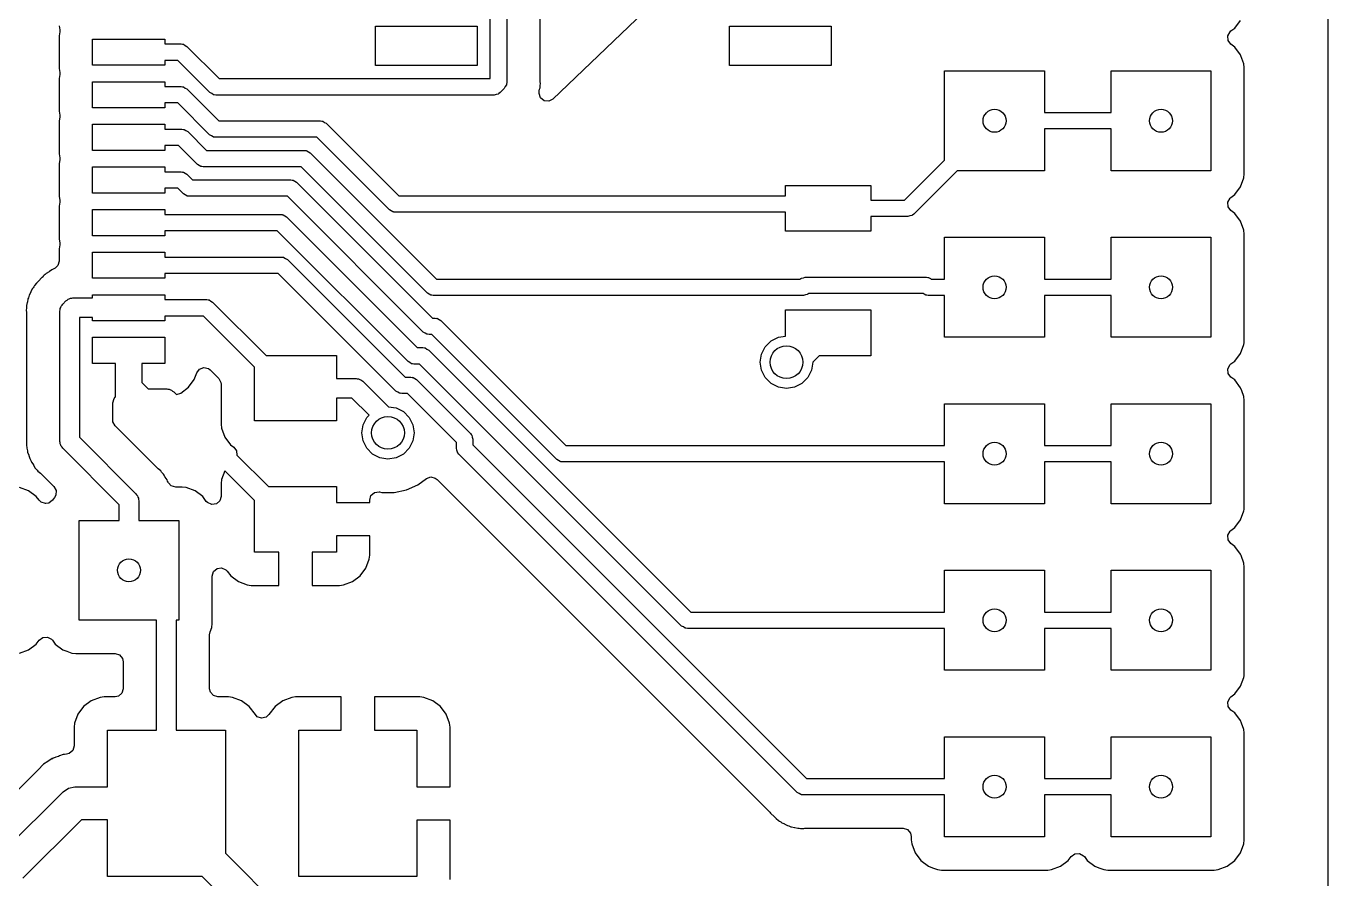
# Model space of a CAD drawing. Extents: x 4.75 to 6.29, y -4.5 to -2.96.
# Drawn here: x 5.513 to 6.295, y -4.053 to -3.541 of the extents above; entities that cross this region are included whole.
import ezdxf

# ---------------------------------------------------------------- set-up
doc = ezdxf.new("R2010")
doc.units = 0
doc.header["$MEASUREMENT"] = 0
doc.layers.add('BLACK', color=7, linetype='CONTINUOUS')

msp = doc.modelspace()

# ---------------------------------------------------------------- linework, layer by layer
at = {"layer": 'BLACK', "linetype": 'CONTINUOUS'}
for p, q in [((6.2947, -2.96222), (6.2947, -4.49289)), ((5.7915, -3.57224), (5.7915, -3.4292)), ((5.80134, -3.42717), (5.80134, -3.57461)), ((5.82136, -3.57331), (5.82136, -3.43047)), ((5.91364, -3.50367), (5.82912, -3.5845)), ((5.53254, -3.54056), (5.53281, -3.54303)), ((5.7226, -3.56437), (5.7226, -3.54075)), ((5.7226, -3.54075), (5.78362, -3.54075)), ((5.78362, -3.54075), (5.78362, -3.56437)), ((5.9352, -3.56437), (5.9352, -3.54075)), ((5.9352, -3.54075), (5.99622, -3.54075)), ((5.99622, -3.54075), (5.99622, -3.56437)), ((6.2364, -3.54359), (6.23871, -3.54186)), ((6.23871, -3.54186), (6.24216, -3.53725)), ((5.53281, -3.54409), (5.53254, -3.54657)), ((5.53254, -3.54657), (5.53254, -3.56615)), ((5.53281, -3.54303), (5.53281, -3.54409)), ((5.55256, -3.56423), (5.55256, -3.54849)), ((5.55256, -3.54849), (5.59587, -3.54849)), ((5.59587, -3.54849), (5.59587, -3.55144)), ((6.23453, -3.5465), (6.23587, -3.54405)), ((6.23473, -3.54929), (6.23453, -3.5465)), ((6.2364, -3.55153), (6.23473, -3.54929)), ((6.23587, -3.54405), (6.2364, -3.54359)), ((5.59587, -3.55144), (5.60571, -3.55144)), ((5.60571, -3.55144), (5.60658, -3.55156)), ((5.60658, -3.55156), (5.60675, -3.55155)), ((5.60675, -3.55155), (5.60685, -3.5516)), ((5.60685, -3.5516), (5.6071, -3.55164)), ((5.6071, -3.55164), (5.60812, -3.5523)), ((5.60812, -3.5523), (5.60919, -3.55288)), ((5.60919, -3.55288), (5.62855, -3.57224)), ((6.23871, -3.55326), (6.2364, -3.55153)), ((6.24216, -3.55787), (6.23871, -3.55326)), ((6.24244, -3.55861), (6.24216, -3.55787)), ((6.24216, -3.55787), (6.24216, -3.55787)), ((6.24216, -3.55787), (6.24216, -3.55787)), ((6.24417, -3.56326), (6.24244, -3.55861)), ((5.53254, -3.56615), (5.53281, -3.56862)), ((5.59587, -3.56423), (5.55256, -3.56423)), ((5.60367, -3.56128), (5.59587, -3.56128)), ((5.59587, -3.56128), (5.59587, -3.56423)), ((5.62303, -3.58065), (5.60367, -3.56128)), ((5.78362, -3.56437), (5.7226, -3.56437)), ((5.99622, -3.56437), (5.9352, -3.56437)), ((6.24443, -3.56564), (6.24417, -3.56326)), ((6.24417, -3.56326), (6.24417, -3.56326)), ((6.24443, -3.62947), (6.24443, -3.56564)), ((6.24443, -3.56564), (6.24443, -3.56564)), ((5.53281, -3.56969), (5.53254, -3.57216)), ((5.53254, -3.57216), (5.53254, -3.59174)), ((5.53281, -3.56862), (5.53281, -3.56969)), ((5.55256, -3.58982), (5.55256, -3.57408)), ((5.55256, -3.57408), (5.59587, -3.57408)), ((5.59587, -3.57408), (5.59587, -3.57703)), ((5.62855, -3.57224), (5.7915, -3.57224)), ((5.82137, -3.57355), (5.82136, -3.57331)), ((5.82142, -3.57406), (5.82137, -3.57355)), ((5.82154, -3.5754), (5.82142, -3.57406)), ((6.06441, -3.62113), (6.06441, -3.56756)), ((6.06441, -3.56756), (6.12441, -3.56756)), ((6.12441, -3.56756), (6.12441, -3.59264)), ((6.16441, -3.59264), (6.16441, -3.56756)), ((6.16441, -3.56756), (6.22441, -3.56756)), ((6.22441, -3.56756), (6.22441, -3.62756)), ((5.59587, -3.57703), (5.60571, -3.57703)), ((5.60571, -3.57703), (5.60658, -3.57715)), ((5.60658, -3.57715), (5.60675, -3.57714)), ((5.60675, -3.57714), (5.60685, -3.57719)), ((5.60685, -3.57719), (5.6071, -3.57723)), ((5.6071, -3.57723), (5.60812, -3.57789)), ((5.60812, -3.57789), (5.60919, -3.57847)), ((5.60919, -3.57847), (5.62836, -3.59764)), ((5.6241, -3.58123), (5.62303, -3.58065)), ((5.62513, -3.58189), (5.6241, -3.58123)), ((5.62537, -3.58192), (5.62513, -3.58189)), ((5.62547, -3.58197), (5.62537, -3.58192)), ((5.62564, -3.58196), (5.62547, -3.58197)), ((5.62651, -3.58209), (5.62564, -3.58196)), ((5.79386, -3.58209), (5.62651, -3.58209)), ((5.79503, -3.58174), (5.79386, -3.58209)), ((5.79622, -3.58148), (5.79503, -3.58174)), ((5.79642, -3.58134), (5.79622, -3.58148)), ((5.79652, -3.58131), (5.79642, -3.58134)), ((5.79663, -3.58117), (5.79652, -3.58131)), ((5.79734, -3.58065), (5.79663, -3.58117)), ((5.7999, -3.57809), (5.79734, -3.58065)), ((5.80048, -3.57702), (5.7999, -3.57809)), ((5.80114, -3.57599), (5.80048, -3.57702)), ((5.80117, -3.57575), (5.80114, -3.57599)), ((5.80123, -3.57565), (5.80117, -3.57575)), ((5.80134, -3.57461), (5.80121, -3.57548)), ((5.80121, -3.57548), (5.80123, -3.57565)), ((5.82074, -3.58115), (5.82079, -3.58013)), ((5.82166, -3.58379), (5.82074, -3.58115)), ((5.82079, -3.58013), (5.82085, -3.57979)), ((5.82085, -3.57979), (5.8209, -3.57956)), ((5.8209, -3.57956), (5.82112, -3.57867)), ((5.82112, -3.57867), (5.82136, -3.57776)), ((5.82136, -3.57696), (5.82142, -3.57618)), ((5.82136, -3.57776), (5.82136, -3.57696)), ((5.82142, -3.57618), (5.82154, -3.5754)), ((5.59587, -3.58982), (5.55256, -3.58982)), ((5.60367, -3.58687), (5.59587, -3.58687)), ((5.59587, -3.58687), (5.59587, -3.58982)), ((5.62284, -3.60604), (5.60367, -3.58687)), ((5.82386, -3.58552), (5.82166, -3.58379)), ((5.82664, -3.58578), (5.82386, -3.58552)), ((5.82912, -3.5845), (5.82664, -3.58578)), ((5.53254, -3.59174), (5.53281, -3.59422)), ((5.53281, -3.59528), (5.53254, -3.59775)), ((5.53254, -3.59775), (5.53254, -3.61733)), ((5.53281, -3.59422), (5.53281, -3.59528)), ((5.62836, -3.59764), (5.68941, -3.59764)), ((5.68941, -3.59764), (5.69028, -3.59776)), ((5.69028, -3.59776), (5.69046, -3.59775)), ((5.69046, -3.59775), (5.69055, -3.5978)), ((6.12441, -3.59264), (6.13425, -3.59264)), ((6.13425, -3.59264), (6.16441, -3.59264)), ((5.55256, -3.61541), (5.55256, -3.59967)), ((5.55256, -3.59967), (5.59587, -3.59967)), ((5.59587, -3.59967), (5.59587, -3.60262)), ((5.59587, -3.60262), (5.60624, -3.60262)), ((5.60624, -3.60262), (5.60711, -3.60274)), ((5.60711, -3.60274), (5.60729, -3.60273)), ((5.60729, -3.60273), (5.60738, -3.60278)), ((5.60738, -3.60278), (5.60763, -3.60282)), ((5.60763, -3.60282), (5.60865, -3.60348)), ((5.60865, -3.60348), (5.60972, -3.60406)), ((5.60972, -3.60406), (5.62102, -3.61535)), ((5.69055, -3.5978), (5.6908, -3.59784)), ((5.6908, -3.59784), (5.69182, -3.5985)), ((5.69182, -3.5985), (5.69289, -3.59908)), ((5.69289, -3.59908), (5.73645, -3.64264)), ((6.13425, -3.60248), (6.12441, -3.60248)), ((6.12441, -3.60248), (6.12441, -3.62756)), ((6.16441, -3.60248), (6.13425, -3.60248)), ((6.16441, -3.62756), (6.16441, -3.60248)), ((5.60421, -3.61246), (5.59587, -3.61246)), ((5.59587, -3.61246), (5.59587, -3.61541)), ((5.6155, -3.62376), (5.60421, -3.61246)), ((5.62391, -3.60662), (5.62284, -3.60604)), ((5.62493, -3.60728), (5.62391, -3.60662)), ((5.62518, -3.60732), (5.62493, -3.60728)), ((5.62527, -3.60737), (5.62518, -3.60732)), ((5.62545, -3.60736), (5.62527, -3.60737)), ((5.62632, -3.60748), (5.62545, -3.60736)), ((5.68737, -3.60748), (5.62632, -3.60748)), ((5.73093, -3.65104), (5.68737, -3.60748)), ((5.53254, -3.61733), (5.53281, -3.61981)), ((5.53281, -3.62087), (5.53254, -3.62334)), ((5.53281, -3.61981), (5.53281, -3.62087)), ((5.59587, -3.61541), (5.55256, -3.61541)), ((5.62102, -3.61535), (5.67988, -3.61535)), ((5.67988, -3.61535), (5.68075, -3.61548)), ((5.68075, -3.61548), (5.68093, -3.61547)), ((5.68093, -3.61547), (5.68102, -3.61552)), ((5.68102, -3.61552), (5.68127, -3.61555)), ((5.68127, -3.61555), (5.68229, -3.61621)), ((5.68229, -3.61621), (5.68336, -3.6168)), ((5.68336, -3.6168), (5.7592, -3.69264)), ((6.0403, -3.64524), (6.06441, -3.62113)), ((5.53254, -3.62334), (5.53254, -3.64292)), ((5.55256, -3.64101), (5.55256, -3.62526)), ((5.55256, -3.62526), (5.59587, -3.62526)), ((5.59587, -3.62526), (5.59587, -3.62821)), ((5.59587, -3.62821), (5.60571, -3.62821)), ((5.60571, -3.62821), (5.60658, -3.62834)), ((5.60658, -3.62834), (5.60675, -3.62832)), ((5.60675, -3.62832), (5.60685, -3.62837)), ((5.60685, -3.62837), (5.6071, -3.62841)), ((5.6071, -3.62841), (5.60812, -3.62907)), ((5.61657, -3.62434), (5.6155, -3.62376)), ((5.61759, -3.625), (5.61657, -3.62434)), ((5.61784, -3.62503), (5.61759, -3.625)), ((5.61793, -3.62508), (5.61784, -3.62503)), ((5.61811, -3.62507), (5.61793, -3.62508)), ((5.61898, -3.6252), (5.61811, -3.62507)), ((5.67784, -3.6252), (5.61898, -3.6252)), ((5.75369, -3.70104), (5.67784, -3.6252)), ((6.0719, -3.62756), (6.04582, -3.65364)), ((6.12441, -3.62756), (6.0719, -3.62756)), ((6.22441, -3.62756), (6.16441, -3.62756)), ((5.60812, -3.62907), (5.60919, -3.62965)), ((5.60919, -3.62965), (5.61261, -3.63307)), ((5.61261, -3.63307), (5.67165, -3.63307)), ((5.67165, -3.63307), (5.67252, -3.6332)), ((5.67252, -3.6332), (5.67269, -3.63318)), ((5.67269, -3.63318), (5.67279, -3.63324)), ((5.67279, -3.63324), (5.67303, -3.63327)), ((5.67303, -3.63327), (5.67406, -3.63393)), ((5.67406, -3.63393), (5.67513, -3.63451)), ((5.67513, -3.63451), (5.75672, -3.7161)), ((5.96882, -3.64264), (5.96882, -3.63638)), ((5.96882, -3.63638), (6.02, -3.63638)), ((6.02, -3.63638), (6.02, -3.64524)), ((6.24216, -3.63725), (6.24417, -3.63186)), ((6.24417, -3.63186), (6.24418, -3.63177)), ((6.24418, -3.63177), (6.24443, -3.62947)), ((6.24443, -3.62947), (6.24443, -3.62947)), ((5.53254, -3.64292), (5.53281, -3.6454)), ((5.59587, -3.64101), (5.55256, -3.64101)), ((5.60367, -3.63805), (5.59587, -3.63805)), ((5.59587, -3.63805), (5.59587, -3.64101)), ((5.60709, -3.64147), (5.60367, -3.63805)), ((5.60816, -3.64206), (5.60709, -3.64147)), ((5.60918, -3.64271), (5.60816, -3.64206)), ((5.60943, -3.64275), (5.60918, -3.64271)), ((5.60952, -3.6428), (5.60943, -3.64275)), ((5.6097, -3.64279), (5.60952, -3.6428)), ((5.61057, -3.64291), (5.6097, -3.64279)), ((5.66961, -3.64291), (5.61057, -3.64291)), ((5.7512, -3.7245), (5.66961, -3.64291)), ((5.73645, -3.64264), (5.96882, -3.64264)), ((6.23453, -3.6465), (6.23587, -3.64405)), ((6.23587, -3.64405), (6.2364, -3.64359)), ((6.2364, -3.64359), (6.23871, -3.64186)), ((6.23871, -3.64186), (6.24216, -3.63725)), ((6.24216, -3.63725), (6.24216, -3.63725)), ((6.24216, -3.63725), (6.24216, -3.63725)), ((5.53281, -3.64646), (5.53254, -3.64893)), ((5.53254, -3.64893), (5.53254, -3.66851)), ((5.53281, -3.6454), (5.53281, -3.64646)), ((5.55256, -3.6666), (5.55256, -3.65085)), ((5.55256, -3.65085), (5.59587, -3.65085)), ((5.59587, -3.65085), (5.59587, -3.6538)), ((5.732, -3.65162), (5.73093, -3.65104)), ((5.73302, -3.65228), (5.732, -3.65162)), ((5.73327, -3.65232), (5.73302, -3.65228)), ((5.73336, -3.65237), (5.73327, -3.65232)), ((5.73354, -3.65236), (5.73336, -3.65237)), ((5.73441, -3.65248), (5.73354, -3.65236)), ((5.96882, -3.65248), (5.73441, -3.65248)), ((5.96882, -3.66394), (5.96882, -3.65248)), ((6.02, -3.64524), (6.0403, -3.64524)), ((6.23473, -3.64929), (6.23453, -3.6465)), ((6.2364, -3.65153), (6.23473, -3.64929)), ((6.23871, -3.65326), (6.2364, -3.65153)), ((5.59587, -3.6538), (5.60571, -3.6538)), ((5.60571, -3.6538), (5.66557, -3.6538)), ((5.66557, -3.6538), (5.66644, -3.65393)), ((5.66644, -3.65393), (5.66662, -3.65391)), ((5.66662, -3.65391), (5.66671, -3.65396)), ((5.66671, -3.65396), (5.66696, -3.654)), ((5.66696, -3.654), (5.66798, -3.65466)), ((5.66798, -3.65466), (5.66905, -3.65524)), ((5.66905, -3.65524), (5.74763, -3.73382)), ((6.04234, -3.65508), (6.02, -3.65508)), ((6.02, -3.65508), (6.02, -3.66394)), ((6.04351, -3.65474), (6.04234, -3.65508)), ((6.0447, -3.65448), (6.04351, -3.65474)), ((6.0449, -3.65433), (6.0447, -3.65448)), ((6.045, -3.6543), (6.0449, -3.65433)), ((6.04512, -3.65416), (6.045, -3.6543)), ((6.04582, -3.65364), (6.04512, -3.65416)), ((6.24216, -3.65787), (6.23871, -3.65326)), ((6.24417, -3.66326), (6.24216, -3.65787)), ((6.24216, -3.65787), (6.24216, -3.65787)), ((5.59587, -3.6666), (5.55256, -3.6666)), ((5.60571, -3.66364), (5.59587, -3.66364)), ((5.59587, -3.66364), (5.59587, -3.6666)), ((5.66353, -3.66364), (5.60571, -3.66364)), ((5.74211, -3.74222), (5.66353, -3.66364)), ((6.02, -3.66394), (5.96882, -3.66394)), ((6.06441, -3.69264), (6.06441, -3.66756)), ((6.06441, -3.66756), (6.12441, -3.66756)), ((6.12441, -3.66756), (6.12441, -3.69264)), ((6.16441, -3.69264), (6.16441, -3.66756)), ((6.16441, -3.66756), (6.22441, -3.66756)), ((6.22441, -3.66756), (6.22441, -3.72756)), ((6.24443, -3.66564), (6.24417, -3.66326)), ((6.24417, -3.66326), (6.24417, -3.66326)), ((6.24443, -3.72947), (6.24443, -3.66564)), ((6.24443, -3.66564), (6.24443, -3.66564)), ((5.53254, -3.66851), (5.53281, -3.67099)), ((5.53281, -3.67205), (5.53254, -3.67452)), ((5.53254, -3.67452), (5.53254, -3.68181)), ((5.53281, -3.67099), (5.53281, -3.67205)), ((5.53254, -3.68181), (5.53175, -3.68449)), ((5.55256, -3.69219), (5.55256, -3.67644)), ((5.55256, -3.67644), (5.59587, -3.67644)), ((5.59587, -3.67644), (5.59587, -3.67939)), ((5.59587, -3.67939), (5.66611, -3.67939)), ((5.66611, -3.67939), (5.66698, -3.67952)), ((5.66698, -3.67952), (5.66715, -3.6795)), ((5.66715, -3.6795), (5.66725, -3.67956)), ((5.66725, -3.67956), (5.66749, -3.67959)), ((5.66749, -3.67959), (5.66852, -3.68025)), ((5.66852, -3.68025), (5.66959, -3.68083)), ((5.66959, -3.68083), (5.74029, -3.75154)), ((5.52286, -3.69085), (5.52223, -3.69162)), ((5.52354, -3.69036), (5.52286, -3.69085)), ((5.52286, -3.69085), (5.52286, -3.69085)), ((5.52413, -3.68985), (5.52354, -3.69036)), ((5.52441, -3.68958), (5.52413, -3.68985)), ((5.52473, -3.68926), (5.52441, -3.68958)), ((5.5264, -3.68827), (5.52473, -3.68926)), ((5.52659, -3.68814), (5.5264, -3.68827)), ((5.52816, -3.687), (5.52659, -3.68814)), ((5.52894, -3.68669), (5.52816, -3.687)), ((5.52816, -3.687), (5.52816, -3.687)), ((5.52964, -3.68635), (5.52894, -3.68669)), ((5.5301, -3.68608), (5.52964, -3.68635)), ((5.53175, -3.68449), (5.5301, -3.68608)), ((5.66407, -3.68923), (5.59587, -3.68923)), ((5.59587, -3.68923), (5.59587, -3.69219)), ((5.73477, -3.75994), (5.66407, -3.68923)), ((5.97954, -3.69184), (5.98071, -3.6915)), ((5.98071, -3.6915), (6.05343, -3.6915)), ((6.05343, -3.6915), (6.05429, -3.69162)), ((5.51629, -3.69857), (5.51552, -3.70035)), ((5.5168, -3.6979), (5.51629, -3.69857)), ((5.51629, -3.69857), (5.51629, -3.69857)), ((5.51723, -3.69725), (5.5168, -3.6979)), ((5.51764, -3.69651), (5.51723, -3.69725)), ((5.51896, -3.6951), (5.51764, -3.69651)), ((5.51764, -3.69651), (5.51764, -3.69651)), ((5.51912, -3.69492), (5.51896, -3.6951)), ((5.51929, -3.69469), (5.51912, -3.69492)), ((5.52016, -3.69383), (5.51929, -3.69469)), ((5.52213, -3.69173), (5.52016, -3.69383)), ((5.52223, -3.69162), (5.52213, -3.69173)), ((5.59587, -3.69219), (5.55256, -3.69219)), ((5.7592, -3.69264), (5.97763, -3.69264)), ((5.97763, -3.69264), (5.97793, -3.69241)), ((5.97793, -3.69241), (5.97805, -3.69228)), ((5.97805, -3.69228), (5.97815, -3.69225)), ((5.97815, -3.69225), (5.97835, -3.6921)), ((5.97835, -3.6921), (5.97954, -3.69184)), ((6.05429, -3.69162), (6.05447, -3.69161)), ((6.05447, -3.69161), (6.05457, -3.69166)), ((6.05457, -3.69166), (6.05481, -3.6917)), ((6.05481, -3.6917), (6.05584, -3.69235)), ((6.05584, -3.69235), (6.05636, -3.69264)), ((6.05636, -3.69264), (6.06441, -3.69264)), ((6.12441, -3.69264), (6.16441, -3.69264)), ((5.51334, -3.70672), (5.51285, -3.7086)), ((5.51338, -3.70649), (5.51334, -3.70672)), ((5.51369, -3.70458), (5.51338, -3.70649)), ((5.51402, -3.70381), (5.51369, -3.70458)), ((5.51369, -3.70458), (5.51369, -3.70458)), ((5.51427, -3.70307), (5.51402, -3.70381)), ((5.51448, -3.70225), (5.51427, -3.70307)), ((5.51542, -3.70056), (5.51448, -3.70225)), ((5.51448, -3.70225), (5.51448, -3.70225)), ((5.51552, -3.70035), (5.51542, -3.70056)), ((5.5346, -3.7077), (5.53657, -3.70573)), ((5.53657, -3.70573), (5.53725, -3.70534)), ((5.53725, -3.70534), (5.5378, -3.70479)), ((5.5378, -3.70479), (5.53855, -3.70459)), ((5.53855, -3.70459), (5.53922, -3.7042)), ((5.53922, -3.7042), (5.54, -3.7042)), ((5.54, -3.7042), (5.54075, -3.704)), ((5.54075, -3.704), (5.55256, -3.704)), ((5.55256, -3.704), (5.55256, -3.70203)), ((5.55256, -3.70203), (5.59587, -3.70203)), ((5.59587, -3.70203), (5.59587, -3.70498)), ((5.59587, -3.70498), (5.60571, -3.70498)), ((5.60571, -3.70498), (5.6212, -3.70498)), ((5.6212, -3.70498), (5.62207, -3.70511)), ((5.62207, -3.70511), (5.62225, -3.70509)), ((5.62225, -3.70509), (5.62234, -3.70515)), ((5.62234, -3.70515), (5.62259, -3.70518)), ((5.62259, -3.70518), (5.62361, -3.70584)), ((5.62361, -3.70584), (5.62468, -3.70642)), ((5.62468, -3.70642), (5.65676, -3.7385)), ((5.75475, -3.70162), (5.75369, -3.70104)), ((5.75578, -3.70228), (5.75475, -3.70162)), ((5.75602, -3.70232), (5.75578, -3.70228)), ((5.75612, -3.70237), (5.75602, -3.70232)), ((5.7563, -3.70236), (5.75612, -3.70237)), ((5.75717, -3.70248), (5.7563, -3.70236)), ((5.97957, -3.70248), (5.75717, -3.70248)), ((5.98074, -3.70214), (5.97957, -3.70248)), ((5.98193, -3.70188), (5.98074, -3.70214)), ((5.98212, -3.70173), (5.98193, -3.70188)), ((5.98223, -3.7017), (5.98212, -3.70173)), ((5.98234, -3.70157), (5.98223, -3.7017)), ((5.98265, -3.70134), (5.98234, -3.70157)), ((6.05164, -3.70134), (5.98265, -3.70134)), ((6.05216, -3.70162), (6.05164, -3.70134)), ((6.05318, -3.70228), (6.05216, -3.70162)), ((6.05343, -3.70232), (6.05318, -3.70228)), ((6.05352, -3.70237), (6.05343, -3.70232)), ((6.0537, -3.70236), (6.05352, -3.70237)), ((6.05457, -3.70248), (6.0537, -3.70236)), ((6.06441, -3.70248), (6.05457, -3.70248)), ((6.06441, -3.72756), (6.06441, -3.70248)), ((6.16441, -3.70248), (6.12441, -3.70248)), ((6.12441, -3.70248), (6.12441, -3.72756)), ((6.16441, -3.72756), (6.16441, -3.70248)), ((5.51279, -3.71022), (5.51266, -3.71105)), ((5.51266, -3.71105), (5.51266, -3.71105)), ((5.51266, -3.71105), (5.51284, -3.71298)), ((5.51285, -3.70944), (5.51279, -3.71022)), ((5.51284, -3.71298), (5.51285, -3.71321)), ((5.51285, -3.7086), (5.51285, -3.70944)), ((5.51285, -3.71321), (5.51285, -3.78671)), ((5.53287, -3.71187), (5.53308, -3.71112)), ((5.53287, -3.79012), (5.53287, -3.71187)), ((5.53308, -3.71034), (5.53346, -3.70967)), ((5.53308, -3.71112), (5.53308, -3.71034)), ((5.53346, -3.70967), (5.53367, -3.70892)), ((5.53367, -3.70892), (5.53421, -3.70837)), ((5.53421, -3.70837), (5.5346, -3.7077)), ((5.60571, -3.71482), (5.59587, -3.71482)), ((5.59587, -3.71482), (5.59587, -3.71778)), ((5.61916, -3.71482), (5.60571, -3.71482)), ((5.6498, -3.74546), (5.61916, -3.71482)), ((5.96882, -3.7269), (5.96882, -3.71118)), ((5.96882, -3.71118), (6.02, -3.71118)), ((6.02, -3.71118), (6.02, -3.73874)), ((5.55256, -3.71581), (5.54469, -3.71581)), ((5.54469, -3.71581), (5.54469, -3.78767)), ((5.55256, -3.71778), (5.55256, -3.71581)), ((5.59587, -3.71778), (5.55256, -3.71778)), ((5.75672, -3.7161), (5.75838, -3.7161)), ((5.75838, -3.7161), (5.75925, -3.71623)), ((5.75925, -3.71623), (5.75942, -3.71621)), ((5.75942, -3.71621), (5.75952, -3.71627)), ((5.75952, -3.71627), (5.75976, -3.7163)), ((5.75976, -3.7163), (5.76079, -3.71696)), ((5.76079, -3.71696), (5.76186, -3.71754)), ((5.76186, -3.71754), (5.83695, -3.79264)), ((5.55256, -3.74337), (5.55256, -3.72762)), ((5.55256, -3.72762), (5.59587, -3.72762)), ((5.59587, -3.72762), (5.59587, -3.74337)), ((5.75227, -3.72509), (5.7512, -3.7245)), ((5.75329, -3.72574), (5.75227, -3.72509)), ((5.75354, -3.72578), (5.75329, -3.72574)), ((5.75363, -3.72583), (5.75354, -3.72578)), ((5.75381, -3.72582), (5.75363, -3.72583)), ((5.75468, -3.72594), (5.75381, -3.72582)), ((5.75634, -3.72594), (5.75468, -3.72594)), ((5.83143, -3.80104), (5.75634, -3.72594)), ((5.95667, -3.7333), (5.96015, -3.72982)), ((5.96015, -3.72982), (5.96454, -3.72758)), ((5.96454, -3.72758), (5.96882, -3.7269)), ((6.12441, -3.72756), (6.06441, -3.72756)), ((6.22441, -3.72756), (6.16441, -3.72756)), ((6.24427, -3.73097), (6.24443, -3.72947)), ((6.24443, -3.72947), (6.24443, -3.72947)), ((5.65676, -3.7385), (5.69902, -3.7385)), ((5.69902, -3.7385), (5.69902, -3.75228)), ((5.74763, -3.73382), (5.75104, -3.73382)), ((5.75104, -3.73382), (5.75191, -3.73394)), ((5.75191, -3.73394), (5.75209, -3.73393)), ((5.75209, -3.73393), (5.75218, -3.73398)), ((5.75218, -3.73398), (5.75243, -3.73402)), ((5.75243, -3.73402), (5.75345, -3.73468)), ((5.75345, -3.73468), (5.75452, -3.73526)), ((5.75452, -3.73526), (5.9119, -3.89264)), ((5.95366, -3.74256), (5.95443, -3.73769)), ((5.95443, -3.73769), (5.95667, -3.7333)), ((6.23871, -3.74186), (6.24216, -3.73725)), ((6.24216, -3.73725), (6.24417, -3.73186)), ((6.24216, -3.73725), (6.24216, -3.73725)), ((6.24216, -3.73725), (6.24216, -3.73725)), ((6.24417, -3.73186), (6.24427, -3.73097)), ((5.56634, -3.74337), (5.55256, -3.74337)), ((5.56634, -3.76337), (5.56634, -3.74337)), ((5.59587, -3.74337), (5.58209, -3.74337)), ((5.58209, -3.74337), (5.58209, -3.7547)), ((5.61678, -3.74677), (5.6194, -3.7458)), ((5.6194, -3.7458), (5.62213, -3.74639)), ((5.6498, -3.77787), (5.6498, -3.74546)), ((5.74318, -3.7428), (5.74211, -3.74222)), ((5.7442, -3.74346), (5.74318, -3.7428)), ((5.74445, -3.7435), (5.7442, -3.74346)), ((5.74454, -3.74355), (5.74445, -3.7435)), ((5.74472, -3.74354), (5.74454, -3.74355)), ((5.74559, -3.74366), (5.74472, -3.74354)), ((5.749, -3.74366), (5.74559, -3.74366)), ((5.90638, -3.90104), (5.749, -3.74366)), ((5.95443, -3.74743), (5.95366, -3.74256)), ((5.98516, -3.74257), (5.98439, -3.74743)), ((5.98898, -3.73874), (5.98516, -3.74257)), ((6.02, -3.73874), (5.98898, -3.73874)), ((6.23453, -3.7465), (6.23587, -3.74405)), ((6.23587, -3.74405), (6.2364, -3.74359)), ((6.2364, -3.74359), (6.23871, -3.74186)), ((5.61015, -3.75766), (5.6136, -3.75305)), ((5.6136, -3.75305), (5.61511, -3.74901)), ((5.61511, -3.74901), (5.61678, -3.74677)), ((5.62213, -3.74639), (5.62326, -3.74724)), ((5.62326, -3.74724), (5.62833, -3.7523)), ((5.62833, -3.7523), (5.62967, -3.75476)), ((5.69902, -3.75228), (5.71083, -3.75228)), ((5.71083, -3.75228), (5.71158, -3.75248)), ((5.71158, -3.75248), (5.71236, -3.75248)), ((5.71236, -3.75248), (5.71303, -3.75287)), ((5.71303, -3.75287), (5.71378, -3.75307)), ((5.71378, -3.75307), (5.71433, -3.75362)), ((5.71433, -3.75362), (5.715, -3.75401)), ((5.715, -3.75401), (5.73029, -3.7693)), ((5.74029, -3.75154), (5.7437, -3.75154)), ((5.7437, -3.75154), (5.74457, -3.75166)), ((5.74457, -3.75166), (5.74475, -3.75165)), ((5.74475, -3.75165), (5.74484, -3.7517)), ((5.74484, -3.7517), (5.74509, -3.75173)), ((5.74509, -3.75173), (5.74611, -3.75239)), ((5.74611, -3.75239), (5.74718, -3.75298)), ((5.74718, -3.75298), (5.77952, -3.78532)), ((5.95667, -3.75182), (5.95443, -3.74743)), ((5.96015, -3.7553), (5.95667, -3.75182)), ((5.98215, -3.75182), (5.97867, -3.7553)), ((5.98439, -3.74743), (5.98215, -3.75182)), ((6.23473, -3.74929), (6.23453, -3.7465)), ((6.2364, -3.75153), (6.23473, -3.74929)), ((6.23871, -3.75326), (6.2364, -3.75153)), ((6.24216, -3.75787), (6.23871, -3.75326)), ((5.58209, -3.7547), (5.58602, -3.75863)), ((5.58602, -3.75863), (5.5971, -3.75863)), ((5.5971, -3.75863), (5.59785, -3.75883)), ((5.59785, -3.75883), (5.59862, -3.75883)), ((5.59862, -3.75883), (5.5993, -3.75922)), ((5.5993, -3.75922), (5.60005, -3.75942)), ((5.60005, -3.75942), (5.6006, -3.75997)), ((5.6006, -3.75997), (5.60127, -3.76036)), ((5.60127, -3.76036), (5.60297, -3.76206)), ((5.60297, -3.76206), (5.60555, -3.7611)), ((5.60555, -3.7611), (5.61015, -3.75766)), ((5.60555, -3.7611), (5.60555, -3.7611)), ((5.62967, -3.75476), (5.62978, -3.75581)), ((5.62978, -3.75581), (5.62978, -3.77979)), ((5.73584, -3.76052), (5.73477, -3.75994)), ((5.73686, -3.76118), (5.73584, -3.76052)), ((5.73711, -3.76121), (5.73686, -3.76118)), ((5.73721, -3.76127), (5.73711, -3.76121)), ((5.73738, -3.76125), (5.73721, -3.76127)), ((5.73825, -3.76138), (5.73738, -3.76125)), ((5.74166, -3.76138), (5.73825, -3.76138)), ((5.77112, -3.79084), (5.74166, -3.76138)), ((5.96454, -3.75754), (5.96015, -3.7553)), ((5.96941, -3.75831), (5.96454, -3.75754)), ((5.97428, -3.75754), (5.96941, -3.75831)), ((5.97867, -3.7553), (5.97428, -3.75754)), ((6.24289, -3.75981), (6.24216, -3.75787)), ((6.24216, -3.75787), (6.24216, -3.75787)), ((6.24216, -3.75787), (6.24216, -3.75787)), ((6.24417, -3.76326), (6.24289, -3.75981)), ((5.5647, -3.76706), (5.56549, -3.76437)), ((5.5647, -3.77732), (5.5647, -3.76706)), ((5.56549, -3.76437), (5.56616, -3.76355)), ((5.56616, -3.76355), (5.56634, -3.76337)), ((5.70838, -3.76409), (5.69902, -3.76409)), ((5.69902, -3.76409), (5.69902, -3.77787)), ((5.71864, -3.77436), (5.70838, -3.76409)), ((5.73029, -3.7693), (5.73487, -3.77002)), ((6.06441, -3.79264), (6.06441, -3.76756)), ((6.06441, -3.76756), (6.12441, -3.76756)), ((6.12441, -3.76756), (6.12441, -3.79264)), ((6.16441, -3.79264), (6.16441, -3.76756)), ((6.16441, -3.76756), (6.22441, -3.76756)), ((6.22441, -3.76756), (6.22441, -3.82756)), ((6.24443, -3.76564), (6.24417, -3.76326)), ((6.24417, -3.76326), (6.24417, -3.76326)), ((6.24443, -3.82947), (6.24443, -3.76564)), ((6.24443, -3.76564), (6.24443, -3.76564)), ((5.56482, -3.77838), (5.5647, -3.77732)), ((5.71502, -3.78013), (5.71726, -3.77574)), ((5.71726, -3.77574), (5.71864, -3.77436)), ((5.73487, -3.77002), (5.73926, -3.77226)), ((5.73926, -3.77226), (5.74274, -3.77574)), ((5.74274, -3.77574), (5.74498, -3.78013)), ((5.56616, -3.78083), (5.56482, -3.77838)), ((5.59179, -3.80647), (5.56616, -3.78083)), ((5.62978, -3.77979), (5.63004, -3.78217)), ((5.63004, -3.78217), (5.63004, -3.78217)), ((5.63004, -3.78217), (5.63205, -3.78757)), ((5.69902, -3.77787), (5.6498, -3.77787)), ((5.71425, -3.785), (5.71502, -3.78013)), ((5.71502, -3.78987), (5.71425, -3.785)), ((5.74498, -3.78013), (5.74575, -3.785)), ((5.74575, -3.785), (5.74498, -3.78987)), ((5.77952, -3.78532), (5.78005, -3.78602)), ((5.51279, -3.78735), (5.51276, -3.78766)), ((5.51276, -3.78766), (5.51285, -3.79053)), ((5.51285, -3.78671), (5.51278, -3.78735)), ((5.51278, -3.78735), (5.51279, -3.78735)), ((5.51285, -3.79053), (5.51285, -3.79175)), ((5.51285, -3.79175), (5.51289, -3.79204)), ((5.51289, -3.79204), (5.51291, -3.79227)), ((5.51291, -3.79227), (5.51297, -3.79421)), ((5.53308, -3.79087), (5.53287, -3.79012)), ((5.53308, -3.79165), (5.53308, -3.79087)), ((5.53346, -3.79232), (5.53308, -3.79165)), ((5.53367, -3.79307), (5.53346, -3.79232)), ((5.53421, -3.79362), (5.53367, -3.79307)), ((5.54469, -3.78767), (5.57859, -3.82157)), ((5.63205, -3.78757), (5.63205, -3.78757)), ((5.63205, -3.78757), (5.6355, -3.79218)), ((5.6355, -3.79218), (5.6374, -3.7936)), ((5.71726, -3.79426), (5.71502, -3.78987)), ((5.74498, -3.78987), (5.74274, -3.79426)), ((5.77112, -3.79425), (5.77112, -3.79084)), ((5.78005, -3.78602), (5.78018, -3.78614)), ((5.78018, -3.78614), (5.78021, -3.78624)), ((5.78021, -3.78624), (5.78036, -3.78644)), ((5.78036, -3.78644), (5.78062, -3.78763)), ((5.78062, -3.78763), (5.78096, -3.7888)), ((5.78096, -3.7888), (5.78096, -3.79221)), ((5.78096, -3.79221), (5.98139, -3.99264)), ((5.83695, -3.79264), (6.05457, -3.79264)), ((6.05457, -3.79264), (6.06441, -3.79264)), ((6.12441, -3.79264), (6.13425, -3.79264)), ((6.13425, -3.79264), (6.16441, -3.79264)), ((5.51297, -3.79421), (5.51297, -3.79421)), ((5.51297, -3.79421), (5.51321, -3.79502)), ((5.51321, -3.79502), (5.51336, -3.79578)), ((5.51336, -3.79578), (5.51347, -3.79662)), ((5.51347, -3.79662), (5.51347, -3.79662)), ((5.51347, -3.79662), (5.51418, -3.79842)), ((5.51418, -3.79842), (5.51426, -3.79864)), ((5.51426, -3.79864), (5.5148, -3.8005)), ((5.5148, -3.8005), (5.5148, -3.8005)), ((5.5148, -3.8005), (5.51523, -3.80122)), ((5.5346, -3.79429), (5.53421, -3.79362)), ((5.5685, -3.82819), (5.5346, -3.79429)), ((5.6374, -3.7936), (5.63908, -3.79584)), ((5.63908, -3.79584), (5.63926, -3.79835)), ((5.63926, -3.79835), (5.65815, -3.81724)), ((5.72074, -3.79774), (5.71726, -3.79426)), ((5.72513, -3.79998), (5.72074, -3.79774)), ((5.73, -3.80075), (5.72513, -3.79998)), ((5.73487, -3.79998), (5.73, -3.80075)), ((5.73926, -3.79774), (5.73487, -3.79998)), ((5.74274, -3.79426), (5.73926, -3.79774)), ((5.77147, -3.79542), (5.77112, -3.79425)), ((5.77172, -3.79661), (5.77147, -3.79542)), ((5.77187, -3.79681), (5.77172, -3.79661)), ((5.7719, -3.79691), (5.77187, -3.79681)), ((5.77204, -3.79702), (5.7719, -3.79691)), ((5.77256, -3.79773), (5.77204, -3.79702)), ((5.97587, -4.00104), (5.77256, -3.79773)), ((5.8325, -3.80162), (5.83143, -3.80104)), ((5.51523, -3.80122), (5.51557, -3.80192)), ((5.51557, -3.80192), (5.51588, -3.80271)), ((5.51588, -3.80271), (5.51588, -3.80271)), ((5.51588, -3.80271), (5.51659, -3.80368)), ((5.51659, -3.80368), (5.51702, -3.80427)), ((5.51702, -3.80427), (5.51715, -3.80447)), ((5.51715, -3.80447), (5.51813, -3.80613)), ((5.51813, -3.80613), (5.51873, -3.80673)), ((5.51873, -3.80673), (5.51923, -3.80732)), ((5.51923, -3.80732), (5.51973, -3.80801)), ((5.51973, -3.80801), (5.52122, -3.80924)), ((5.59197, -3.80663), (5.59179, -3.80647)), ((5.59346, -3.80786), (5.59197, -3.80663)), ((5.59395, -3.80854), (5.59346, -3.80786)), ((5.59446, -3.80914), (5.59395, -3.80854)), ((5.63199, -3.80778), (5.63006, -3.81295)), ((5.6498, -3.8256), (5.63199, -3.80778)), ((5.83353, -3.80228), (5.8325, -3.80162)), ((5.83377, -3.80232), (5.83353, -3.80228)), ((5.83387, -3.80237), (5.83377, -3.80232)), ((5.83404, -3.80236), (5.83387, -3.80237)), ((5.83491, -3.80248), (5.83404, -3.80236)), ((6.05457, -3.80248), (5.83491, -3.80248)), ((6.06441, -3.80248), (6.05457, -3.80248)), ((6.06441, -3.82756), (6.06441, -3.80248)), ((6.13425, -3.80248), (6.12441, -3.80248)), ((6.12441, -3.80248), (6.12441, -3.82756)), ((6.16441, -3.80248), (6.13425, -3.80248)), ((6.16441, -3.82756), (6.16441, -3.80248)), ((5.52122, -3.80924), (5.52139, -3.8094)), ((5.52139, -3.8094), (5.52631, -3.81431)), ((5.52631, -3.81431), (5.52927, -3.81727)), ((5.59506, -3.80973), (5.59446, -3.80914)), ((5.59551, -3.8105), (5.59506, -3.80973)), ((5.59506, -3.80973), (5.59506, -3.80973)), ((5.59506, -3.80973), (5.59506, -3.80973)), ((5.59604, -3.8114), (5.59551, -3.8105)), ((5.59617, -3.81159), (5.59604, -3.8114)), ((5.59731, -3.81316), (5.59617, -3.81159)), ((5.59762, -3.81394), (5.59731, -3.81316)), ((5.59796, -3.81464), (5.59762, -3.81394)), ((5.59823, -3.8151), (5.59796, -3.81464)), ((5.59982, -3.81675), (5.59823, -3.8151)), ((5.63006, -3.81295), (5.6298, -3.81533)), ((5.6298, -3.81533), (5.6298, -3.82317)), ((5.74111, -3.8192), (5.74798, -3.81615)), ((5.74798, -3.81615), (5.75306, -3.81246)), ((5.75306, -3.81246), (5.75569, -3.81152)), ((5.75569, -3.81152), (5.75842, -3.81215)), ((5.75842, -3.81215), (5.75948, -3.81296)), ((5.75948, -3.81296), (5.95938, -4.01286)), ((5.5141, -3.81981), (5.50871, -3.8178)), ((5.51871, -3.82326), (5.5141, -3.81981)), ((5.5141, -3.81981), (5.5141, -3.81981)), ((5.5204, -3.82551), (5.51871, -3.82326)), ((5.52974, -3.82375), (5.52842, -3.82551)), ((5.52927, -3.81727), (5.53061, -3.81973)), ((5.53041, -3.82252), (5.52974, -3.82375)), ((5.53061, -3.81973), (5.53041, -3.82252)), ((5.57859, -3.82157), (5.57897, -3.82225)), ((5.57897, -3.82225), (5.57952, -3.8228)), ((5.57952, -3.8228), (5.57972, -3.82355)), ((5.57972, -3.82355), (5.58011, -3.82422)), ((5.58011, -3.82422), (5.58011, -3.825)), ((5.6025, -3.81754), (5.59982, -3.81675)), ((5.60632, -3.81754), (5.6025, -3.81754)), ((5.60871, -3.8178), (5.60632, -3.81754)), ((5.60632, -3.81754), (5.60632, -3.81754)), ((5.6141, -3.81981), (5.60871, -3.8178)), ((5.60871, -3.8178), (5.60871, -3.8178)), ((5.61871, -3.82326), (5.6141, -3.81981)), ((5.6141, -3.81981), (5.6141, -3.81981)), ((5.62087, -3.82614), (5.61871, -3.82326)), ((5.6298, -3.82317), (5.62902, -3.82585)), ((5.65815, -3.81724), (5.69902, -3.81724)), ((5.69902, -3.81724), (5.69902, -3.82693)), ((5.71902, -3.82536), (5.7198, -3.82268)), ((5.7198, -3.82268), (5.72192, -3.82085)), ((5.72192, -3.82085), (5.72468, -3.82045)), ((5.72468, -3.82045), (5.72501, -3.82051)), ((5.72501, -3.82051), (5.72624, -3.82077)), ((5.72624, -3.82077), (5.72624, -3.82077)), ((5.72624, -3.82077), (5.73376, -3.82077)), ((5.73376, -3.82077), (5.74111, -3.8192)), ((5.52169, -3.82671), (5.5204, -3.82551)), ((5.52437, -3.8275), (5.52169, -3.82671)), ((5.52445, -3.8275), (5.52437, -3.8275)), ((5.52618, -3.82719), (5.52445, -3.8275)), ((5.52842, -3.82551), (5.52618, -3.82719)), ((5.5685, -3.83756), (5.5685, -3.82819)), ((5.58011, -3.825), (5.58031, -3.82575)), ((5.58031, -3.82575), (5.58031, -3.83756)), ((5.62159, -3.82692), (5.62087, -3.82614)), ((5.62414, -3.82808), (5.62159, -3.82692)), ((5.6269, -3.82768), (5.62414, -3.82808)), ((5.62902, -3.82585), (5.6269, -3.82768)), ((5.6498, -3.85661), (5.6498, -3.8256)), ((5.69902, -3.82693), (5.71902, -3.82693)), ((5.71902, -3.82693), (5.71902, -3.82536)), ((6.12441, -3.82756), (6.06441, -3.82756)), ((6.22441, -3.82756), (6.16441, -3.82756)), ((6.24216, -3.83725), (6.24417, -3.83186)), ((6.24417, -3.83186), (6.24427, -3.83097)), ((6.24427, -3.83097), (6.24443, -3.82947)), ((6.24443, -3.82947), (6.24443, -3.82947)), ((5.54441, -3.89756), (5.54441, -3.83756)), ((5.54441, -3.83756), (5.5685, -3.83756)), ((5.58031, -3.83756), (5.60441, -3.83756)), ((5.60441, -3.83756), (5.60441, -3.89756)), ((6.23871, -3.84186), (6.24216, -3.83725)), ((6.24216, -3.83725), (6.24216, -3.83725)), ((6.24216, -3.83725), (6.24216, -3.83725)), ((5.71902, -3.84693), (5.69902, -3.84693)), ((5.69902, -3.84693), (5.69902, -3.85661)), ((5.71902, -3.85853), (5.71902, -3.84693)), ((6.23453, -3.8465), (6.23587, -3.84405)), ((6.23473, -3.84929), (6.23453, -3.8465)), ((6.23587, -3.84405), (6.2364, -3.84359)), ((6.2364, -3.84359), (6.23871, -3.84186)), ((6.2364, -3.85153), (6.23473, -3.84929)), ((6.23871, -3.85326), (6.2364, -3.85153)), ((6.24216, -3.85787), (6.23871, -3.85326)), ((5.66441, -3.85661), (5.6498, -3.85661)), ((5.66441, -3.87661), (5.66441, -3.85661)), ((5.69902, -3.85661), (5.68441, -3.85661)), ((5.68441, -3.85661), (5.68441, -3.87661)), ((5.71675, -3.8663), (5.71876, -3.86091)), ((5.71876, -3.86091), (5.71902, -3.85853)), ((5.71902, -3.85853), (5.71902, -3.85853)), ((6.24248, -3.85871), (6.24216, -3.85787)), ((6.24216, -3.85787), (6.24216, -3.85787)), ((6.24216, -3.85787), (6.24216, -3.85787)), ((6.24417, -3.86326), (6.24248, -3.85871)), ((6.24443, -3.86564), (6.24417, -3.86326)), ((6.24417, -3.86326), (6.24417, -3.86326)), ((5.62443, -3.871), (5.62522, -3.86831)), ((5.62443, -3.89947), (5.62443, -3.871)), ((5.62522, -3.86831), (5.62733, -3.86648)), ((5.62733, -3.86648), (5.6301, -3.86609)), ((5.6301, -3.86609), (5.63264, -3.86725)), ((5.63264, -3.86725), (5.63336, -3.86802)), ((5.63336, -3.86802), (5.63552, -3.8709)), ((5.63552, -3.8709), (5.64012, -3.87435)), ((5.7087, -3.87435), (5.7133, -3.8709)), ((5.7133, -3.8709), (5.71675, -3.8663)), ((5.71675, -3.8663), (5.71675, -3.8663)), ((6.06441, -3.89264), (6.06441, -3.86756)), ((6.06441, -3.86756), (6.12441, -3.86756)), ((6.12441, -3.86756), (6.12441, -3.89264)), ((6.16441, -3.89264), (6.16441, -3.86756)), ((6.16441, -3.86756), (6.22441, -3.86756)), ((6.22441, -3.86756), (6.22441, -3.92756)), ((6.24443, -3.92947), (6.24443, -3.86564)), ((6.24443, -3.86564), (6.24443, -3.86564)), ((5.64012, -3.87435), (5.64551, -3.87636)), ((5.64551, -3.87636), (5.64789, -3.87661)), ((5.64789, -3.87661), (5.64789, -3.87661)), ((5.64789, -3.87661), (5.66441, -3.87661)), ((5.68441, -3.87661), (5.70093, -3.87661)), ((5.70093, -3.87661), (5.70331, -3.87636)), ((5.70093, -3.87661), (5.70093, -3.87661)), ((5.70331, -3.87636), (5.7087, -3.87435)), ((5.7087, -3.87435), (5.7087, -3.87435)), ((5.9119, -3.89264), (6.06441, -3.89264)), ((6.12441, -3.89264), (6.16441, -3.89264)), ((5.59102, -3.89756), (5.54441, -3.89756)), ((5.59102, -3.96366), (5.59102, -3.89756)), ((5.60441, -3.89756), (5.60283, -3.89756)), ((5.60283, -3.89756), (5.60283, -3.96366)), ((5.62317, -3.90455), (5.62417, -3.90186)), ((5.62417, -3.90186), (5.62443, -3.89947)), ((5.62417, -3.90186), (5.62417, -3.90186)), ((5.62443, -3.89947), (5.62443, -3.89947)), ((5.90745, -3.90162), (5.90638, -3.90104)), ((5.90847, -3.90228), (5.90745, -3.90162)), ((5.90872, -3.90232), (5.90847, -3.90228)), ((5.90881, -3.90237), (5.90872, -3.90232)), ((5.90899, -3.90236), (5.90881, -3.90237)), ((5.90986, -3.90248), (5.90899, -3.90236)), ((6.06441, -3.90248), (5.90986, -3.90248)), ((6.06441, -3.92756), (6.06441, -3.90248)), ((6.16441, -3.90248), (6.12441, -3.90248)), ((6.12441, -3.90248), (6.12441, -3.92756)), ((6.16441, -3.92756), (6.16441, -3.90248)), ((5.51871, -3.91186), (5.52044, -3.90955)), ((5.52044, -3.90955), (5.52268, -3.90788)), ((5.52268, -3.90788), (5.52546, -3.90768)), ((5.52546, -3.90768), (5.52792, -3.90902)), ((5.52792, -3.90902), (5.52838, -3.90955)), ((5.52838, -3.90955), (5.53011, -3.91186)), ((5.62285, -3.90629), (5.62317, -3.90455)), ((5.62285, -3.93868), (5.62285, -3.90629)), ((5.50871, -3.91732), (5.5141, -3.91531)), ((5.5141, -3.91531), (5.51413, -3.91529)), ((5.51413, -3.91529), (5.51871, -3.91186)), ((5.53011, -3.91186), (5.53472, -3.91531)), ((5.53472, -3.91531), (5.53472, -3.91531)), ((5.53472, -3.91531), (5.53472, -3.91531)), ((5.53472, -3.91531), (5.53704, -3.91618)), ((5.53704, -3.91618), (5.54011, -3.91732)), ((5.54011, -3.91732), (5.54011, -3.91732)), ((5.54011, -3.91732), (5.54249, -3.91758)), ((5.54249, -3.91758), (5.54249, -3.91758)), ((5.54249, -3.91758), (5.54249, -3.91758)), ((5.54249, -3.91758), (5.56604, -3.91758)), ((5.56604, -3.91758), (5.56873, -3.91837)), ((5.56873, -3.91837), (5.57056, -3.92048)), ((5.57056, -3.92048), (5.571, -3.92254)), ((5.571, -3.92254), (5.571, -3.93868)), ((6.12441, -3.92756), (6.06441, -3.92756)), ((6.22441, -3.92756), (6.16441, -3.92756)), ((6.24216, -3.93725), (6.24417, -3.93186)), ((6.24417, -3.93186), (6.24427, -3.93097)), ((6.24427, -3.93097), (6.24443, -3.92947)), ((6.24443, -3.92947), (6.24443, -3.92947)), ((5.57022, -3.94136), (5.5681, -3.94319)), ((5.571, -3.93868), (5.57022, -3.94136)), ((5.6233, -3.94074), (5.62285, -3.93868)), ((5.62513, -3.94285), (5.6233, -3.94074)), ((6.2364, -3.94359), (6.23871, -3.94186)), ((6.23871, -3.94186), (6.24216, -3.93725)), ((6.24216, -3.93725), (6.24216, -3.93725)), ((6.24216, -3.93725), (6.24216, -3.93725)), ((5.54719, -3.94936), (5.54374, -3.95397)), ((5.5518, -3.94591), (5.54719, -3.94936)), ((5.5572, -3.9439), (5.5518, -3.94591)), ((5.5518, -3.94591), (5.5518, -3.94591)), ((5.55958, -3.94364), (5.5572, -3.9439)), ((5.5572, -3.9439), (5.5572, -3.9439)), ((5.56604, -3.94364), (5.55958, -3.94364)), ((5.5681, -3.94319), (5.56604, -3.94364)), ((5.62781, -3.94364), (5.62513, -3.94285)), ((5.63428, -3.94364), (5.62781, -3.94364)), ((5.63666, -3.9439), (5.63428, -3.94364)), ((5.63428, -3.94364), (5.63428, -3.94364)), ((5.64206, -3.94591), (5.63666, -3.9439)), ((5.63666, -3.9439), (5.63666, -3.9439)), ((5.64666, -3.94936), (5.64206, -3.94591)), ((5.64206, -3.94591), (5.64206, -3.94591)), ((5.65033, -3.95425), (5.64666, -3.94936)), ((5.66217, -3.94937), (5.65851, -3.95426)), ((5.66677, -3.94593), (5.66217, -3.94937)), ((5.67216, -3.94392), (5.66677, -3.94593)), ((5.66677, -3.94593), (5.66677, -3.94593)), ((5.67454, -3.94366), (5.67216, -3.94392)), ((5.70189, -3.94366), (5.67454, -3.94366)), ((5.70189, -3.96366), (5.70189, -3.94366)), ((5.74924, -3.94366), (5.72189, -3.94366)), ((5.72189, -3.94366), (5.72189, -3.96366)), ((5.75162, -3.94392), (5.74924, -3.94366)), ((5.75701, -3.94593), (5.75162, -3.94392)), ((5.76161, -3.94937), (5.75701, -3.94593)), ((5.76506, -3.95398), (5.76161, -3.94937)), ((6.23453, -3.9465), (6.23587, -3.94405)), ((6.23473, -3.94929), (6.23453, -3.9465)), ((6.2364, -3.95153), (6.23473, -3.94929)), ((6.23587, -3.94405), (6.2364, -3.94359)), ((5.54374, -3.95397), (5.54173, -3.95936)), ((5.54374, -3.95397), (5.54374, -3.95397)), ((5.65036, -3.95422), (5.65033, -3.95425)), ((5.65145, -3.95548), (5.65036, -3.95422)), ((5.65407, -3.95645), (5.65145, -3.95548)), ((5.6568, -3.95586), (5.65407, -3.95645)), ((5.65844, -3.95421), (5.6568, -3.95586)), ((5.65851, -3.95426), (5.65844, -3.95421)), ((5.76707, -3.95937), (5.76506, -3.95398)), ((5.76506, -3.95398), (5.76506, -3.95398)), ((6.23871, -3.95326), (6.2364, -3.95153)), ((6.24216, -3.95787), (6.23871, -3.95326)), ((5.54173, -3.95936), (5.54148, -3.96175)), ((5.54148, -3.96175), (5.54148, -3.97307)), ((5.54173, -3.95936), (5.54173, -3.95936)), ((5.5615, -3.99772), (5.5615, -3.96366)), ((5.5615, -3.96366), (5.59102, -3.96366)), ((5.60283, -3.96366), (5.63236, -3.96366)), ((5.63236, -3.96366), (5.63236, -4.03754)), ((5.67646, -4.05146), (5.67646, -3.96366)), ((5.67646, -3.96366), (5.70189, -3.96366)), ((5.72189, -3.96366), (5.74732, -3.96366)), ((5.74732, -3.96366), (5.74732, -3.99756)), ((5.76732, -3.96175), (5.76707, -3.95937)), ((5.76732, -3.99756), (5.76732, -3.96175)), ((5.76732, -3.96175), (5.76732, -3.96175)), ((6.24272, -3.95936), (6.24216, -3.95787)), ((6.24216, -3.95787), (6.24216, -3.95787)), ((6.24216, -3.95787), (6.24216, -3.95787)), ((6.24417, -3.96326), (6.24272, -3.95936)), ((6.24438, -3.96516), (6.24417, -3.96326)), ((6.24417, -3.96326), (6.24417, -3.96326)), ((6.24443, -3.96564), (6.24438, -3.96516)), ((5.54148, -3.97307), (5.54069, -3.97575)), ((6.06441, -3.99264), (6.06441, -3.96756)), ((6.06441, -3.96756), (6.12441, -3.96756)), ((6.12441, -3.96756), (6.12441, -3.99264)), ((6.16441, -3.99264), (6.16441, -3.96756)), ((6.16441, -3.96756), (6.22441, -3.96756)), ((6.22441, -3.96756), (6.22441, -4.02756)), ((6.24443, -4.02947), (6.24443, -3.96564)), ((5.52832, -3.98069), (5.52576, -3.98237)), ((5.52858, -3.98056), (5.52832, -3.98069)), ((5.52884, -3.98043), (5.52857, -3.98056)), ((5.52857, -3.98056), (5.52858, -3.98056)), ((5.5291, -3.98031), (5.52884, -3.98043)), ((5.52884, -3.98043), (5.52884, -3.98043)), ((5.53056, -3.97983), (5.5291, -3.98031)), ((5.53201, -3.97935), (5.53056, -3.97983)), ((5.53268, -3.9791), (5.53201, -3.97935)), ((5.53488, -3.9783), (5.53268, -3.9791)), ((5.53516, -3.97824), (5.53488, -3.9783)), ((5.53545, -3.97817), (5.53516, -3.97823)), ((5.53516, -3.97823), (5.53516, -3.97824)), ((5.53573, -3.97811), (5.53545, -3.97817)), ((5.53545, -3.97817), (5.53545, -3.97817)), ((5.53695, -3.97801), (5.53573, -3.97811)), ((5.53858, -3.97758), (5.53695, -3.97801)), ((5.54069, -3.97575), (5.53858, -3.97758)), ((5.52039, -3.98675), (5.49286, -4.01428)), ((5.52249, -3.98453), (5.52039, -3.98675)), ((5.52271, -3.98434), (5.52249, -3.98453)), ((5.52293, -3.98415), (5.5227, -3.98434)), ((5.5227, -3.98434), (5.52271, -3.98434)), ((5.52294, -3.98415), (5.52293, -3.98415)), ((5.52316, -3.98398), (5.52294, -3.98415)), ((5.52576, -3.98237), (5.52316, -3.98398)), ((5.98139, -3.99264), (6.05457, -3.99264)), ((6.05457, -3.99264), (6.06441, -3.99264)), ((6.12441, -3.99264), (6.13425, -3.99264)), ((6.13425, -3.99264), (6.16441, -3.99264)), ((5.4997, -4.03575), (5.53485, -4.0006)), ((5.53485, -4.0006), (5.53804, -3.99847)), ((5.53485, -4.0006), (5.53485, -4.0006)), ((5.53804, -3.99847), (5.54181, -3.99772)), ((5.53804, -3.99847), (5.53804, -3.99847)), ((5.54181, -3.99772), (5.54181, -3.99772)), ((5.54181, -3.99772), (5.5615, -3.99772)), ((5.74732, -3.99756), (5.76732, -3.99756)), ((5.97694, -4.00162), (5.97587, -4.00104)), ((5.97797, -4.00228), (5.97694, -4.00162)), ((5.97821, -4.00232), (5.97797, -4.00228)), ((5.97831, -4.00237), (5.97821, -4.00232)), ((5.97848, -4.00236), (5.97831, -4.00237)), ((5.97935, -4.00248), (5.97848, -4.00236)), ((6.05457, -4.00248), (5.97935, -4.00248)), ((6.06441, -4.00248), (6.05457, -4.00248)), ((6.06441, -4.02756), (6.06441, -4.00248)), ((6.13425, -4.00248), (6.12441, -4.00248)), ((6.12441, -4.00248), (6.12441, -4.02756)), ((6.16441, -4.00248), (6.13425, -4.00248)), ((6.16441, -4.02756), (6.16441, -4.00248)), ((5.54589, -4.0174), (5.51074, -4.05255)), ((5.5615, -4.0174), (5.54589, -4.0174)), ((5.5615, -4.05146), (5.5615, -4.0174)), ((5.76732, -4.01756), (5.74732, -4.01756)), ((5.74732, -4.01756), (5.74732, -4.05146)), ((5.76732, -4.05337), (5.76732, -4.01756)), ((5.95938, -4.01286), (5.95978, -4.01335)), ((5.95978, -4.01335), (5.95978, -4.01334)), ((5.95978, -4.01334), (5.95998, -4.01358)), ((5.95998, -4.01358), (5.962, -4.01547)), ((5.962, -4.01547), (5.96283, -4.0163)), ((5.96283, -4.0163), (5.96305, -4.01647)), ((5.96305, -4.01647), (5.96322, -4.01663)), ((5.96322, -4.01663), (5.96458, -4.0179)), ((5.96458, -4.0179), (5.96458, -4.0179)), ((5.96458, -4.0179), (5.96458, -4.0179)), ((5.96458, -4.0179), (5.96528, -4.01828)), ((5.96528, -4.01828), (5.96593, -4.01871)), ((5.96593, -4.01871), (5.96656, -4.0192)), ((5.96656, -4.0192), (5.96778, -4.01973)), ((5.96778, -4.01973), (5.96826, -4.01993)), ((5.96826, -4.01993), (5.96847, -4.02004)), ((5.96847, -4.02004), (5.9701, -4.02093)), ((5.9701, -4.02093), (5.97087, -4.02113)), ((5.97087, -4.02113), (5.97161, -4.02138)), ((5.97161, -4.02138), (5.9721, -4.0216)), ((5.9721, -4.0216), (5.97234, -4.0217)), ((5.97234, -4.0217), (5.97234, -4.0217)), ((5.97234, -4.0217), (5.97234, -4.0217)), ((5.97234, -4.0217), (5.97418, -4.02199)), ((5.97418, -4.02199), (5.9744, -4.02204)), ((5.9744, -4.02204), (5.9762, -4.0225)), ((5.9762, -4.0225), (5.977, -4.0225)), ((5.977, -4.0225), (5.97778, -4.02256)), ((5.97778, -4.02256), (5.97786, -4.02257)), ((5.97786, -4.02257), (5.97856, -4.02269)), ((5.97856, -4.02269), (5.9799, -4.02256)), ((5.9799, -4.02256), (5.98041, -4.02251)), ((5.98041, -4.02251), (5.98065, -4.0225)), ((5.98065, -4.0225), (6.03943, -4.0225)), ((6.03943, -4.0225), (6.04211, -4.02329)), ((6.04211, -4.02329), (6.04394, -4.0254)), ((6.04394, -4.0254), (6.04439, -4.02746)), ((6.04439, -4.02746), (6.04439, -4.02947)), ((6.12441, -4.02756), (6.06441, -4.02756)), ((6.22441, -4.02756), (6.16441, -4.02756)), ((6.04439, -4.02947), (6.04465, -4.03186)), ((6.04465, -4.03186), (6.04465, -4.03186)), ((6.04465, -4.03186), (6.04666, -4.03725)), ((6.24216, -4.03725), (6.24417, -4.03186)), ((6.24417, -4.03186), (6.24443, -4.02947)), ((5.63236, -4.03754), (5.69482, -4.1)), ((6.04666, -4.03725), (6.04666, -4.03725)), ((6.04666, -4.03725), (6.05011, -4.04186)), ((6.05011, -4.04186), (6.05472, -4.04531)), ((6.1341, -4.04531), (6.13871, -4.04186)), ((6.13871, -4.04186), (6.14044, -4.03955)), ((6.14044, -4.03955), (6.14268, -4.03788)), ((6.14268, -4.03788), (6.14546, -4.03768)), ((6.14546, -4.03768), (6.14792, -4.03902)), ((6.14792, -4.03902), (6.14838, -4.03955)), ((6.14838, -4.03955), (6.15011, -4.04186)), ((6.15011, -4.04186), (6.15472, -4.04531)), ((6.2341, -4.04531), (6.23871, -4.04186)), ((6.23871, -4.04186), (6.24216, -4.03725)), ((6.05472, -4.04531), (6.05472, -4.04531)), ((6.05472, -4.04531), (6.05472, -4.04531)), ((6.05472, -4.04531), (6.05704, -4.04618)), ((6.05704, -4.04618), (6.06011, -4.04732)), ((6.06011, -4.04732), (6.06011, -4.04732)), ((6.06011, -4.04732), (6.06249, -4.04758)), ((6.06249, -4.04758), (6.06249, -4.04758)), ((6.06249, -4.04758), (6.06249, -4.04758)), ((6.06249, -4.04758), (6.06249, -4.04758)), ((6.06249, -4.04758), (6.12632, -4.04758)), ((6.12632, -4.04758), (6.12871, -4.04732)), ((6.12632, -4.04758), (6.12632, -4.04758)), ((6.12632, -4.04758), (6.12632, -4.04758)), ((6.12632, -4.04758), (6.12632, -4.04758)), ((6.12871, -4.04732), (6.1341, -4.04531)), ((6.12871, -4.04732), (6.12871, -4.04732)), ((6.12871, -4.04732), (6.12871, -4.04732)), ((6.15472, -4.04531), (6.15472, -4.04531)), ((6.15472, -4.04531), (6.15472, -4.04531)), ((6.15472, -4.04531), (6.15704, -4.04618)), ((6.15704, -4.04618), (6.16011, -4.04732)), ((6.16011, -4.04732), (6.16011, -4.04732)), ((6.16011, -4.04732), (6.16249, -4.04758)), ((6.16249, -4.04758), (6.16249, -4.04758)), ((6.16249, -4.04758), (6.16249, -4.04758)), ((6.16249, -4.04758), (6.16249, -4.04758)), ((6.16249, -4.04758), (6.22632, -4.04758)), ((6.22632, -4.04758), (6.22871, -4.04732)), ((6.22632, -4.04758), (6.22632, -4.04758)), ((6.22632, -4.04758), (6.22632, -4.04758)), ((6.22632, -4.04758), (6.22632, -4.04758)), ((6.22871, -4.04732), (6.2341, -4.04531)), ((6.22871, -4.04732), (6.22871, -4.04732)), ((6.22871, -4.04732), (6.22871, -4.04732)), ((5.61844, -4.05146), (5.5615, -4.05146)), ((5.68379, -4.1168), (5.61844, -4.05146)), ((5.74732, -4.05146), (5.67646, -4.05146))]:
    msp.add_line(p, q, dxfattribs=at)
at = {"layer": 'BLACK'}
for centre, radius in [((6.09441, -3.59756), 0.00689), ((6.19441, -3.59756), 0.00689), ((6.09441, -3.69756), 0.00689), ((6.19441, -3.69756), 0.00689), ((5.96941, -3.74256), 0.00984), ((5.73, -3.785), 0.00984), ((6.09441, -3.79756), 0.00689), ((6.19441, -3.79756), 0.00689), ((5.57441, -3.86756), 0.00689), ((6.09441, -3.89756), 0.00689), ((6.19441, -3.89756), 0.00689), ((6.09441, -3.99756), 0.00689), ((6.19441, -3.99756), 0.00689)]:
    msp.add_circle(centre, radius, dxfattribs=at)

doc.saveas('drawing.dxf')
